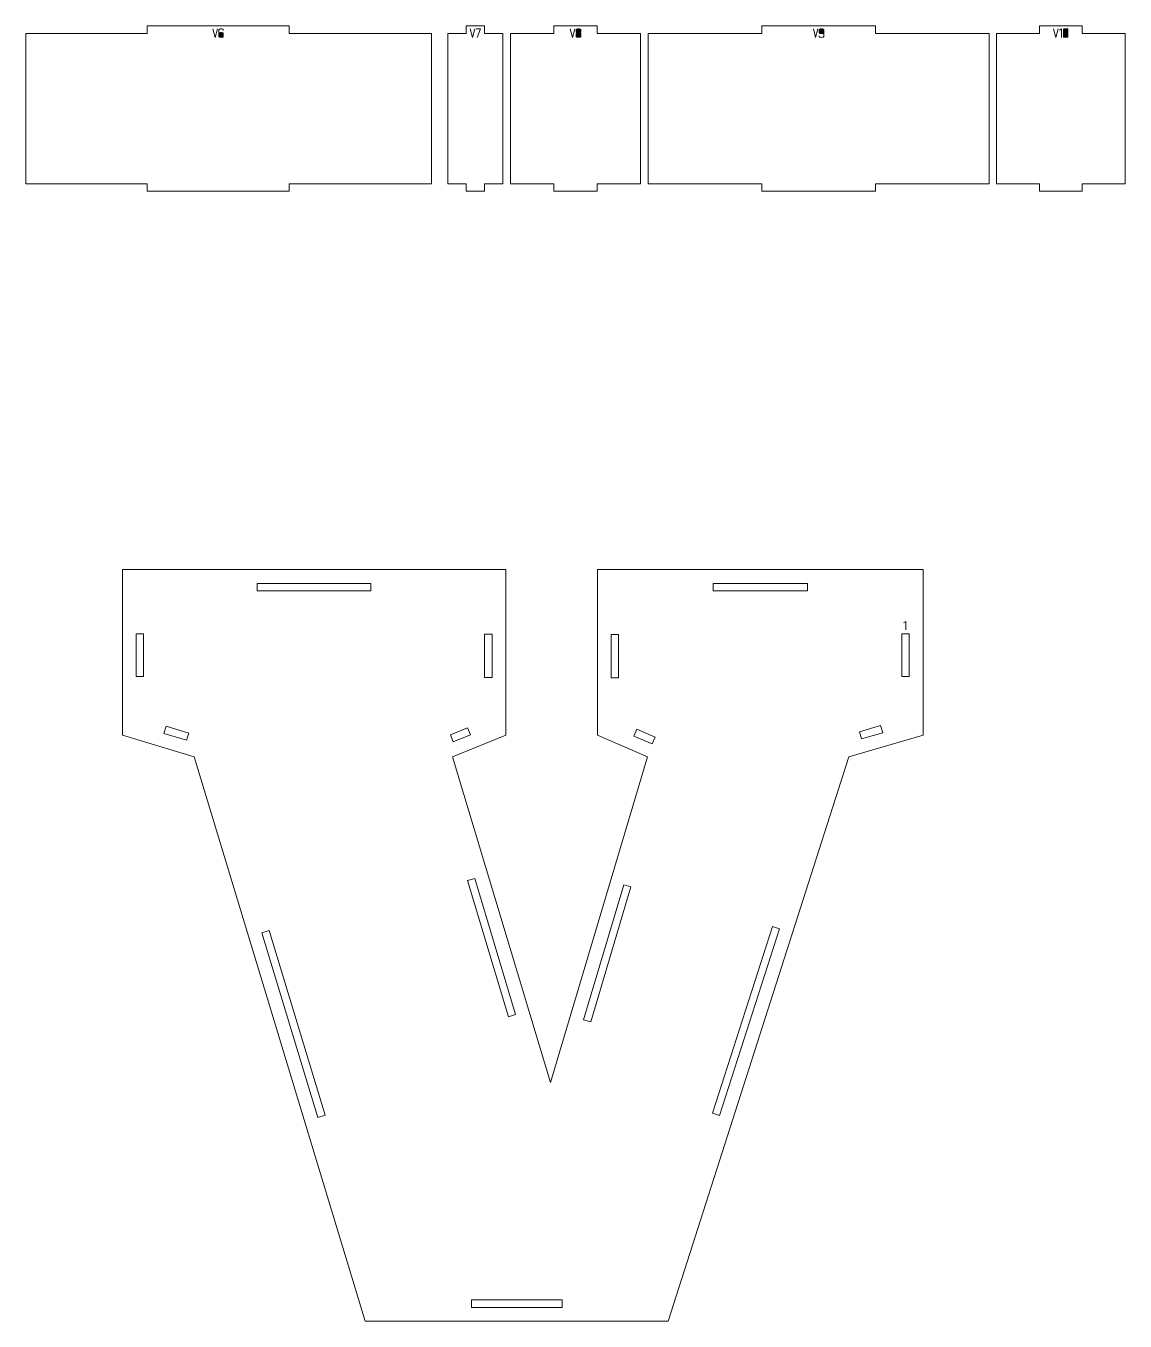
# Model space of a CAD drawing. Header units: centimetres. Extents: x -249 to 275, y -506 to 461.
# Drawn here: x 80.8 to 124.7, y -245 to -193.3 of the extents above; entities that cross this region are included whole.
import ezdxf

# ---------------------------------------------------------------- set-up
doc = ezdxf.new("R2010")
doc.units = ezdxf.units.CM
doc.header["$MEASUREMENT"] = 0
doc.layers.add('Capa 1', color=7, linetype='Continuous')

msp = doc.modelspace()

# ---------------------------------------------------------------- hatches: boundary and pattern name
at = {"layer": 'Capa 1', "true_color": 0x3e4095}
h = msp.add_hatch(color=175, dxfattribs=at)
edge = h.paths.add_edge_path()
edge.add_spline(control_points=[(88.39254, -193.766), (88.39254, -193.766), (88.30364, -193.42522), (88.30364, -193.42522), (88.30364, -193.42522), (88.39254, -193.766), (88.39254, -193.766), (88.39254, -193.766), (88.48045, -193.42522), (88.48045, -193.42522), (88.48045, -193.42522), (88.39254, -193.766), (88.39254, -193.766)], knot_values=[0, 0, 0, 0, 0.25, 0.25, 0.25, 0.5, 0.5, 0.5, 0.75, 0.75, 0.75, 1, 1, 1, 1], degree=3, periodic=1)
h = msp.add_hatch(color=175, dxfattribs=at)
edge = h.paths.add_edge_path()
edge.add_spline(control_points=[(88.62961, -193.766), (88.60426, -193.766), (88.5831, -193.7623), (88.56615, -193.75489), (88.54919, -193.74748), (88.54071, -193.73851), (88.54071, -193.72797), (88.54071, -193.72797), (88.54071, -193.61289), (88.54071, -193.61289), (88.54071, -193.61289), (88.54071, -193.46325), (88.54071, -193.46325), (88.54071, -193.45271), (88.54919, -193.44374), (88.56615, -193.43633), (88.5831, -193.42892), (88.60426, -193.42522), (88.62961, -193.42522), (88.65496, -193.42522), (88.67612, -193.42892), (88.69308, -193.43633), (88.71003, -193.44374), (88.71851, -193.45271), (88.71851, -193.46325), (88.71851, -193.46325), (88.71851, -193.4909), (88.71851, -193.4909), (88.71851, -193.4909), (88.71851, -193.46325), (88.71851, -193.46325), (88.71851, -193.45271), (88.71003, -193.44374), (88.69308, -193.43633), (88.67612, -193.42892), (88.65496, -193.42522), (88.62961, -193.42522), (88.60426, -193.42522), (88.5831, -193.42892), (88.56615, -193.43633), (88.54919, -193.44374), (88.54071, -193.45271), (88.54071, -193.46325), (88.54071, -193.46325), (88.54071, -193.61289), (88.54071, -193.61289), (88.54071, -193.60302), (88.551, -193.59421), (88.57158, -193.58647), (88.59216, -193.57873), (88.6115, -193.57486), (88.62961, -193.57486), (88.65496, -193.57486), (88.67612, -193.57857), (88.69308, -193.58598), (88.71003, -193.59339), (88.71851, -193.60236), (88.71851, -193.61289), (88.71851, -193.61289), (88.71851, -193.72797), (88.71851, -193.72797), (88.71851, -193.73851), (88.71003, -193.74748), (88.69308, -193.75489), (88.67612, -193.7623), (88.65496, -193.766), (88.62961, -193.766)], knot_values=[0, 0, 0, 0, 0.04545455, 0.04545455, 0.04545455, 0.09090909, 0.09090909, 0.09090909, 0.13636364, 0.13636364, 0.13636364, 0.18181818, 0.18181818, 0.18181818, 0.22727273, 0.22727273, 0.22727273, 0.27272727, 0.27272727, 0.27272727, 0.31818182, 0.31818182, 0.31818182, 0.36363636, 0.36363636, 0.36363636, 0.40909091, 0.40909091, 0.40909091, 0.45454545, 0.45454545, 0.45454545, 0.5, 0.5, 0.5, 0.54545455, 0.54545455, 0.54545455, 0.59090909, 0.59090909, 0.59090909, 0.63636364, 0.63636364, 0.63636364, 0.68181818, 0.68181818, 0.68181818, 0.72727273, 0.72727273, 0.72727273, 0.77272727, 0.77272727, 0.77272727, 0.81818182, 0.81818182, 0.81818182, 0.86363636, 0.86363636, 0.86363636, 0.90909091, 0.90909091, 0.90909091, 0.95454545, 0.95454545, 0.95454545, 1, 1, 1, 1], degree=3, periodic=1)
h = msp.add_hatch(color=175, dxfattribs=at)
edge = h.paths.add_edge_path()
edge.add_spline(control_points=[(88.54071, -193.72797), (88.54071, -193.73851), (88.54919, -193.74748), (88.56615, -193.75489), (88.5831, -193.7623), (88.60426, -193.766), (88.62961, -193.766), (88.65496, -193.766), (88.67612, -193.7623), (88.69308, -193.75489), (88.71003, -193.74748), (88.71851, -193.73851), (88.71851, -193.72797), (88.71851, -193.72797), (88.71851, -193.61289), (88.71851, -193.61289), (88.71851, -193.60236), (88.71003, -193.59339), (88.69308, -193.58598), (88.67612, -193.57857), (88.65496, -193.57486), (88.62961, -193.57486), (88.6115, -193.57486), (88.59216, -193.57873), (88.57158, -193.58647), (88.551, -193.59421), (88.54071, -193.60302), (88.54071, -193.61289), (88.54071, -193.61289), (88.54071, -193.72797), (88.54071, -193.72797)], knot_values=[0, 0, 0, 0, 0.1, 0.1, 0.1, 0.2, 0.2, 0.2, 0.3, 0.3, 0.3, 0.4, 0.4, 0.4, 0.5, 0.5, 0.5, 0.6, 0.6, 0.6, 0.7, 0.7, 0.7, 0.8, 0.8, 0.8, 0.9, 0.9, 0.9, 1, 1, 1, 1], degree=3, periodic=1)
h = msp.add_hatch(color=175, dxfattribs=at)
edge = h.paths.add_edge_path()
edge.add_spline(control_points=[(98.66172, -193.766), (98.66172, -193.766), (98.57282, -193.42522), (98.57282, -193.42522), (98.57282, -193.42522), (98.66172, -193.766), (98.66172, -193.766), (98.66172, -193.766), (98.74963, -193.42522), (98.74963, -193.42522), (98.74963, -193.42522), (98.66172, -193.766), (98.66172, -193.766)], knot_values=[0, 0, 0, 0, 0.25, 0.25, 0.25, 0.5, 0.5, 0.5, 0.75, 0.75, 0.75, 1, 1, 1, 1], degree=3, periodic=1)
h = msp.add_hatch(color=175, dxfattribs=at)
edge = h.paths.add_edge_path()
edge.add_spline(control_points=[(98.85138, -193.766), (98.85138, -193.766), (98.98176, -193.42522), (98.98176, -193.42522), (98.98176, -193.42522), (98.80989, -193.42522), (98.80989, -193.42522), (98.80989, -193.42522), (98.98176, -193.42522), (98.98176, -193.42522), (98.98176, -193.42522), (98.85138, -193.766), (98.85138, -193.766)], knot_values=[0, 0, 0, 0, 0.25, 0.25, 0.25, 0.5, 0.5, 0.5, 0.75, 0.75, 0.75, 1, 1, 1, 1], degree=3, periodic=1)
h = msp.add_hatch(color=175, dxfattribs=at)
edge = h.paths.add_edge_path()
edge.add_spline(control_points=[(102.65561, -193.766), (102.65561, -193.766), (102.56671, -193.42522), (102.56671, -193.42522), (102.56671, -193.42522), (102.65561, -193.766), (102.65561, -193.766), (102.65561, -193.766), (102.74352, -193.42522), (102.74352, -193.42522), (102.74352, -193.42522), (102.65561, -193.766), (102.65561, -193.766)], knot_values=[0, 0, 0, 0, 0.25, 0.25, 0.25, 0.5, 0.5, 0.5, 0.75, 0.75, 0.75, 1, 1, 1, 1], degree=3, periodic=1)
h = msp.add_hatch(color=175, dxfattribs=at)
edge = h.paths.add_edge_path()
edge.add_spline(control_points=[(102.80378, -193.54326), (102.80378, -193.55182), (102.80987, -193.55955), (102.82205, -193.56647), (102.83424, -193.57338), (102.85778, -193.57799), (102.89268, -193.5803), (102.92758, -193.57799), (102.95112, -193.57338), (102.96331, -193.56647), (102.97549, -193.55955), (102.98158, -193.55182), (102.98158, -193.54326), (102.98158, -193.54326), (102.98158, -193.46325), (102.98158, -193.46325), (102.98158, -193.45271), (102.9731, -193.44374), (102.95615, -193.43633), (102.93919, -193.42892), (102.91803, -193.42522), (102.89268, -193.42522), (102.86733, -193.42522), (102.84617, -193.42892), (102.82922, -193.43633), (102.81226, -193.44374), (102.80378, -193.45271), (102.80378, -193.46325), (102.80378, -193.46325), (102.80378, -193.54326), (102.80378, -193.54326)], knot_values=[0, 0, 0, 0, 0.1, 0.1, 0.1, 0.2, 0.2, 0.2, 0.3, 0.3, 0.3, 0.4, 0.4, 0.4, 0.5, 0.5, 0.5, 0.6, 0.6, 0.6, 0.7, 0.7, 0.7, 0.8, 0.8, 0.8, 0.9, 0.9, 0.9, 1, 1, 1, 1], degree=3, periodic=1)
h = msp.add_hatch(color=175, dxfattribs=at)
edge = h.paths.add_edge_path()
edge.add_spline(control_points=[(102.89268, -193.766), (102.86733, -193.766), (102.84617, -193.7623), (102.82922, -193.75489), (102.81226, -193.74748), (102.80378, -193.73851), (102.80378, -193.72797), (102.80378, -193.72797), (102.80378, -193.61685), (102.80378, -193.61685), (102.80378, -193.60796), (102.80987, -193.60022), (102.82205, -193.59363), (102.83424, -193.58705), (102.85778, -193.5826), (102.89268, -193.5803), (102.85778, -193.57799), (102.83424, -193.57338), (102.82205, -193.56647), (102.80987, -193.55955), (102.80378, -193.55182), (102.80378, -193.54326), (102.80378, -193.54326), (102.80378, -193.46325), (102.80378, -193.46325), (102.80378, -193.45271), (102.81226, -193.44374), (102.82922, -193.43633), (102.84617, -193.42892), (102.86733, -193.42522), (102.89268, -193.42522), (102.91803, -193.42522), (102.93919, -193.42892), (102.95615, -193.43633), (102.9731, -193.44374), (102.98158, -193.45271), (102.98158, -193.46325), (102.98158, -193.46325), (102.98158, -193.54326), (102.98158, -193.54326), (102.98158, -193.55182), (102.97549, -193.55955), (102.96331, -193.56647), (102.95112, -193.57338), (102.92758, -193.57799), (102.89268, -193.5803), (102.92758, -193.5826), (102.95112, -193.58705), (102.96331, -193.59363), (102.97549, -193.60022), (102.98158, -193.60796), (102.98158, -193.61685), (102.98158, -193.61685), (102.98158, -193.72797), (102.98158, -193.72797), (102.98158, -193.73851), (102.9731, -193.74748), (102.95615, -193.75489), (102.93919, -193.7623), (102.91803, -193.766), (102.89268, -193.766)], knot_values=[0, 0, 0, 0, 0.05, 0.05, 0.05, 0.1, 0.1, 0.1, 0.15, 0.15, 0.15, 0.2, 0.2, 0.2, 0.25, 0.25, 0.25, 0.3, 0.3, 0.3, 0.35, 0.35, 0.35, 0.4, 0.4, 0.4, 0.45, 0.45, 0.45, 0.5, 0.5, 0.5, 0.55, 0.55, 0.55, 0.6, 0.6, 0.6, 0.65, 0.65, 0.65, 0.7, 0.7, 0.7, 0.75, 0.75, 0.75, 0.8, 0.8, 0.8, 0.85, 0.85, 0.85, 0.9, 0.9, 0.9, 0.95, 0.95, 0.95, 1, 1, 1, 1], degree=3, periodic=1)
h = msp.add_hatch(color=175, dxfattribs=at)
edge = h.paths.add_edge_path()
edge.add_spline(control_points=[(102.80378, -193.72797), (102.80378, -193.73851), (102.81226, -193.74748), (102.82922, -193.75489), (102.84617, -193.7623), (102.86733, -193.766), (102.89268, -193.766), (102.91803, -193.766), (102.93919, -193.7623), (102.95615, -193.75489), (102.9731, -193.74748), (102.98158, -193.73851), (102.98158, -193.72797), (102.98158, -193.72797), (102.98158, -193.61685), (102.98158, -193.61685), (102.98158, -193.60796), (102.97549, -193.60022), (102.96331, -193.59363), (102.95112, -193.58705), (102.92758, -193.5826), (102.89268, -193.5803), (102.85778, -193.5826), (102.83424, -193.58705), (102.82205, -193.59363), (102.80987, -193.60022), (102.80378, -193.60796), (102.80378, -193.61685), (102.80378, -193.61685), (102.80378, -193.72797), (102.80378, -193.72797)], knot_values=[0, 0, 0, 0, 0.1, 0.1, 0.1, 0.2, 0.2, 0.2, 0.3, 0.3, 0.3, 0.4, 0.4, 0.4, 0.5, 0.5, 0.5, 0.6, 0.6, 0.6, 0.7, 0.7, 0.7, 0.8, 0.8, 0.8, 0.9, 0.9, 0.9, 1, 1, 1, 1], degree=3, periodic=1)
h = msp.add_hatch(color=175, dxfattribs=at)
edge = h.paths.add_edge_path()
edge.add_spline(control_points=[(112.35431, -193.766), (112.35431, -193.766), (112.26541, -193.42522), (112.26541, -193.42522), (112.26541, -193.42522), (112.35431, -193.766), (112.35431, -193.766), (112.35431, -193.766), (112.44222, -193.42522), (112.44222, -193.42522), (112.44222, -193.42522), (112.35431, -193.766), (112.35431, -193.766)], knot_values=[0, 0, 0, 0, 0.25, 0.25, 0.25, 0.5, 0.5, 0.5, 0.75, 0.75, 0.75, 1, 1, 1, 1], degree=3, periodic=1)
h = msp.add_hatch(color=175, dxfattribs=at)
edge = h.paths.add_edge_path()
edge.add_spline(control_points=[(112.50248, -193.57882), (112.50248, -193.58935), (112.51096, -193.59832), (112.52792, -193.60573), (112.54487, -193.61314), (112.56603, -193.61685), (112.59138, -193.61685), (112.6164, -193.6175), (112.63748, -193.61446), (112.6546, -193.60771), (112.67172, -193.60096), (112.68028, -193.59133), (112.68028, -193.57882), (112.68028, -193.57882), (112.68028, -193.46325), (112.68028, -193.46325), (112.68028, -193.45271), (112.6718, -193.44374), (112.65485, -193.43633), (112.63789, -193.42892), (112.61673, -193.42522), (112.59138, -193.42522), (112.56603, -193.42522), (112.54487, -193.42892), (112.52792, -193.43633), (112.51096, -193.44374), (112.50248, -193.45271), (112.50248, -193.46325), (112.50248, -193.46325), (112.50248, -193.57882), (112.50248, -193.57882)], knot_values=[0, 0, 0, 0, 0.1, 0.1, 0.1, 0.2, 0.2, 0.2, 0.3, 0.3, 0.3, 0.4, 0.4, 0.4, 0.5, 0.5, 0.5, 0.6, 0.6, 0.6, 0.7, 0.7, 0.7, 0.8, 0.8, 0.8, 0.9, 0.9, 0.9, 1, 1, 1, 1], degree=3, periodic=1)
h = msp.add_hatch(color=175, dxfattribs=at)
edge = h.paths.add_edge_path()
edge.add_spline(control_points=[(112.59138, -193.766), (112.56603, -193.766), (112.54487, -193.7623), (112.52792, -193.75489), (112.51096, -193.74748), (112.50248, -193.73851), (112.50248, -193.72797), (112.50248, -193.72797), (112.50248, -193.70081), (112.50248, -193.70081), (112.50248, -193.70081), (112.50248, -193.72797), (112.50248, -193.72797), (112.50248, -193.73851), (112.51096, -193.74748), (112.52792, -193.75489), (112.54487, -193.7623), (112.56603, -193.766), (112.59138, -193.766), (112.61673, -193.766), (112.63789, -193.7623), (112.65485, -193.75489), (112.6718, -193.74748), (112.68028, -193.73851), (112.68028, -193.72797), (112.68028, -193.72797), (112.68028, -193.57882), (112.68028, -193.57882), (112.68028, -193.59133), (112.67172, -193.60096), (112.6546, -193.60771), (112.63748, -193.61446), (112.6164, -193.6175), (112.59138, -193.61685), (112.56603, -193.61685), (112.54487, -193.61314), (112.52792, -193.60573), (112.51096, -193.59832), (112.50248, -193.58935), (112.50248, -193.57882), (112.50248, -193.57882), (112.50248, -193.46325), (112.50248, -193.46325), (112.50248, -193.45271), (112.51096, -193.44374), (112.52792, -193.43633), (112.54487, -193.42892), (112.56603, -193.42522), (112.59138, -193.42522), (112.61673, -193.42522), (112.63789, -193.42892), (112.65485, -193.43633), (112.6718, -193.44374), (112.68028, -193.45271), (112.68028, -193.46325), (112.68028, -193.46325), (112.68028, -193.57882), (112.68028, -193.57882), (112.68028, -193.57882), (112.68028, -193.72797), (112.68028, -193.72797), (112.68028, -193.73851), (112.6718, -193.74748), (112.65485, -193.75489), (112.63789, -193.7623), (112.61673, -193.766), (112.59138, -193.766)], knot_values=[0, 0, 0, 0, 0.04545455, 0.04545455, 0.04545455, 0.09090909, 0.09090909, 0.09090909, 0.13636364, 0.13636364, 0.13636364, 0.18181818, 0.18181818, 0.18181818, 0.22727273, 0.22727273, 0.22727273, 0.27272727, 0.27272727, 0.27272727, 0.31818182, 0.31818182, 0.31818182, 0.36363636, 0.36363636, 0.36363636, 0.40909091, 0.40909091, 0.40909091, 0.45454545, 0.45454545, 0.45454545, 0.5, 0.5, 0.5, 0.54545455, 0.54545455, 0.54545455, 0.59090909, 0.59090909, 0.59090909, 0.63636364, 0.63636364, 0.63636364, 0.68181818, 0.68181818, 0.68181818, 0.72727273, 0.72727273, 0.72727273, 0.77272727, 0.77272727, 0.77272727, 0.81818182, 0.81818182, 0.81818182, 0.86363636, 0.86363636, 0.86363636, 0.90909091, 0.90909091, 0.90909091, 0.95454545, 0.95454545, 0.95454545, 1, 1, 1, 1], degree=3, periodic=1)
h = msp.add_hatch(color=175, dxfattribs=at)
edge = h.paths.add_edge_path()
edge.add_spline(control_points=[(121.94431, -193.766), (121.94431, -193.766), (121.85541, -193.42522), (121.85541, -193.42522), (121.85541, -193.42522), (121.94431, -193.766), (121.94431, -193.766), (121.94431, -193.766), (122.03222, -193.42522), (122.03222, -193.42522), (122.03222, -193.42522), (121.94431, -193.766), (121.94431, -193.766)], knot_values=[0, 0, 0, 0, 0.25, 0.25, 0.25, 0.5, 0.5, 0.5, 0.75, 0.75, 0.75, 1, 1, 1, 1], degree=3, periodic=1)
h = msp.add_hatch(color=175, dxfattribs=at)
edge = h.paths.add_edge_path()
edge.add_spline(control_points=[(122.17447, -193.42472), (122.17447, -193.42472), (122.09248, -193.48152), (122.09248, -193.48152), (122.09248, -193.48152), (122.17447, -193.42472), (122.17447, -193.42472), (122.17447, -193.42472), (122.17447, -193.766), (122.17447, -193.766), (122.17447, -193.766), (122.17447, -193.42472), (122.17447, -193.42472)], knot_values=[0, 0, 0, 0, 0.25, 0.25, 0.25, 0.5, 0.5, 0.5, 0.75, 0.75, 0.75, 1, 1, 1, 1], degree=3, periodic=1)
h = msp.add_hatch(color=175, dxfattribs=at)
edge = h.paths.add_edge_path()
edge.add_spline(control_points=[(122.25052, -193.74032), (122.25052, -193.75085), (122.259, -193.75777), (122.27596, -193.76106), (122.29291, -193.76435), (122.31407, -193.766), (122.33942, -193.766), (122.36477, -193.766), (122.38593, -193.76435), (122.40289, -193.76106), (122.41984, -193.75777), (122.42832, -193.75085), (122.42832, -193.74032), (122.42832, -193.74032), (122.42832, -193.45139), (122.42832, -193.45139), (122.42832, -193.44086), (122.41984, -193.43386), (122.40289, -193.4304), (122.38593, -193.42694), (122.36477, -193.42522), (122.33942, -193.42522), (122.31407, -193.42522), (122.29291, -193.42694), (122.27596, -193.4304), (122.259, -193.43386), (122.25052, -193.44086), (122.25052, -193.45139), (122.25052, -193.45139), (122.25052, -193.74032), (122.25052, -193.74032)], knot_values=[0, 0, 0, 0, 0.1, 0.1, 0.1, 0.2, 0.2, 0.2, 0.3, 0.3, 0.3, 0.4, 0.4, 0.4, 0.5, 0.5, 0.5, 0.6, 0.6, 0.6, 0.7, 0.7, 0.7, 0.8, 0.8, 0.8, 0.9, 0.9, 0.9, 1, 1, 1, 1], degree=3, periodic=1)
h = msp.add_hatch(color=175, dxfattribs=at)
edge = h.paths.add_edge_path()
edge.add_spline(control_points=[(122.42832, -193.74032), (122.42832, -193.75085), (122.41984, -193.75777), (122.40289, -193.76106), (122.38593, -193.76435), (122.36477, -193.766), (122.33942, -193.766), (122.31407, -193.766), (122.29291, -193.76435), (122.27596, -193.76106), (122.259, -193.75777), (122.25052, -193.75085), (122.25052, -193.74032), (122.25052, -193.74032), (122.25052, -193.45139), (122.25052, -193.45139), (122.25052, -193.44086), (122.259, -193.43386), (122.27596, -193.4304), (122.29291, -193.42694), (122.31407, -193.42522), (122.33942, -193.42522), (122.36477, -193.42522), (122.38593, -193.42694), (122.40289, -193.4304), (122.41984, -193.43386), (122.42832, -193.44086), (122.42832, -193.45139), (122.42832, -193.45139), (122.42832, -193.74032), (122.42832, -193.74032)], knot_values=[0, 0, 0, 0, 0.1, 0.1, 0.1, 0.2, 0.2, 0.2, 0.3, 0.3, 0.3, 0.4, 0.4, 0.4, 0.5, 0.5, 0.5, 0.6, 0.6, 0.6, 0.7, 0.7, 0.7, 0.8, 0.8, 0.8, 0.9, 0.9, 0.9, 1, 1, 1, 1], degree=3, periodic=1)
h = msp.add_hatch(color=175, dxfattribs=at)
edge = h.paths.add_edge_path()
edge.add_spline(control_points=[(115.951, -217.08308), (115.951, -217.08308), (115.86901, -217.13988), (115.86901, -217.13988), (115.86901, -217.13988), (115.951, -217.08308), (115.951, -217.08308), (115.951, -217.08308), (115.951, -217.42436), (115.951, -217.42436), (115.951, -217.42436), (115.951, -217.08308), (115.951, -217.08308)], knot_values=[0, 0, 0, 0, 0.25, 0.25, 0.25, 0.5, 0.5, 0.5, 0.75, 0.75, 0.75, 1, 1, 1, 1], degree=3, periodic=1)

# ---------------------------------------------------------------- linework, layer by layer
at = {"layer": 'Capa 1', "color": 1, "lineweight": 9}
for points, knots in [([(97.01985, -193.6088), (97.01985, -193.6088), (97.01985, -199.6088), (97.01985, -199.6088), (97.01985, -199.6088), (91.34734, -199.6088), (91.34734, -199.6088), (91.34734, -199.6088), (91.34733, -199.9088), (91.34733, -199.9088), (91.34733, -199.9088), (85.67482, -199.9088), (85.67482, -199.9088), (85.67482, -199.9088), (85.67482, -199.6088), (85.67482, -199.6088), (85.67482, -199.6088), (80.83971, -199.60879), (80.83971, -199.60879), (80.83971, -199.60879), (80.83971, -193.60879), (80.83971, -193.60879), (80.83971, -193.60879), (85.67482, -193.6088), (85.67482, -193.6088), (85.67482, -193.6088), (85.67482, -193.3088), (85.67482, -193.3088), (85.67482, -193.3088), (91.34734, -193.3088), (91.34734, -193.3088), (91.34734, -193.3088), (91.34734, -193.6088), (91.34734, -193.6088), (91.34734, -193.6088), (97.01985, -193.6088), (97.01985, -193.6088)], [0, 0, 0, 0, 0.08333333, 0.08333333, 0.08333333, 0.16666667, 0.16666667, 0.16666667, 0.25, 0.25, 0.25, 0.33333333, 0.33333333, 0.33333333, 0.41666667, 0.41666667, 0.41666667, 0.5, 0.5, 0.5, 0.58333333, 0.58333333, 0.58333333, 0.66666667, 0.66666667, 0.66666667, 0.75, 0.75, 0.75, 0.83333333, 0.83333333, 0.83333333, 0.91666667, 0.91666667, 0.91666667, 1, 1, 1, 1]), ([(97.67545, -193.6088), (97.67545, -193.6088), (97.67545, -199.6088), (97.67545, -199.6088), (97.67545, -199.6088), (98.41001, -199.6088), (98.41001, -199.6088), (98.41001, -199.6088), (98.41001, -199.9088), (98.41001, -199.9088), (98.41001, -199.9088), (99.14457, -199.9088), (99.14457, -199.9088), (99.14457, -199.9088), (99.14457, -199.6088), (99.14457, -199.6088), (99.14457, -199.6088), (99.87913, -199.6088), (99.87913, -199.6088), (99.87913, -199.6088), (99.87913, -193.6088), (99.87913, -193.6088), (99.87913, -193.6088), (99.14457, -193.6088), (99.14457, -193.6088), (99.14457, -193.6088), (99.14457, -193.3088), (99.14457, -193.3088), (99.14457, -193.3088), (98.41001, -193.3088), (98.41001, -193.3088), (98.41001, -193.3088), (98.41001, -193.6088), (98.41001, -193.6088), (98.41001, -193.6088), (97.67545, -193.6088), (97.67545, -193.6088)], [0, 0, 0, 0, 0.08333333, 0.08333333, 0.08333333, 0.16666667, 0.16666667, 0.16666667, 0.25, 0.25, 0.25, 0.33333333, 0.33333333, 0.33333333, 0.41666667, 0.41666667, 0.41666667, 0.5, 0.5, 0.5, 0.58333333, 0.58333333, 0.58333333, 0.66666667, 0.66666667, 0.66666667, 0.75, 0.75, 0.75, 0.83333333, 0.83333333, 0.83333333, 0.91666667, 0.91666667, 0.91666667, 1, 1, 1, 1]), ([(100.17913, -193.6088), (100.17913, -193.6088), (100.17913, -199.6088), (100.17913, -199.6088), (100.17913, -199.6088), (101.90914, -199.6088), (101.90914, -199.6088), (101.90914, -199.6088), (101.90914, -199.9088), (101.90914, -199.9088), (101.90914, -199.9088), (103.63916, -199.9088), (103.63916, -199.9088), (103.63916, -199.9088), (103.63916, -199.6088), (103.63916, -199.6088), (103.63916, -199.6088), (105.36917, -199.6088), (105.36917, -199.6088), (105.36917, -199.6088), (105.36917, -193.6088), (105.36917, -193.6088), (105.36917, -193.6088), (103.63916, -193.6088), (103.63916, -193.6088), (103.63916, -193.6088), (103.63916, -193.3088), (103.63916, -193.3088), (103.63916, -193.3088), (101.90914, -193.3088), (101.90914, -193.3088), (101.90914, -193.3088), (101.90914, -193.6088), (101.90914, -193.6088), (101.90914, -193.6088), (100.17913, -193.6088), (100.17913, -193.6088)], [0, 0, 0, 0, 0.08333333, 0.08333333, 0.08333333, 0.16666667, 0.16666667, 0.16666667, 0.25, 0.25, 0.25, 0.33333333, 0.33333333, 0.33333333, 0.41666667, 0.41666667, 0.41666667, 0.5, 0.5, 0.5, 0.58333333, 0.58333333, 0.58333333, 0.66666667, 0.66666667, 0.66666667, 0.75, 0.75, 0.75, 0.83333333, 0.83333333, 0.83333333, 0.91666667, 0.91666667, 0.91666667, 1, 1, 1, 1]), ([(105.66917, -193.6088), (105.66917, -193.6088), (105.66917, -199.6088), (105.66917, -199.6088), (105.66917, -199.6088), (110.20495, -199.6088), (110.20495, -199.6088), (110.20495, -199.6088), (110.20495, -199.9088), (110.20495, -199.9088), (110.20495, -199.9088), (114.74074, -199.9088), (114.74074, -199.9088), (114.74074, -199.9088), (114.74074, -199.6088), (114.74074, -199.6088), (114.74074, -199.6088), (119.27652, -199.6088), (119.27652, -199.6088), (119.27652, -199.6088), (119.27652, -193.6088), (119.27652, -193.6088), (119.27652, -193.6088), (114.74074, -193.6088), (114.74074, -193.6088), (114.74074, -193.6088), (114.74074, -193.3088), (114.74074, -193.3088), (114.74074, -193.3088), (110.20495, -193.3088), (110.20495, -193.3088), (110.20495, -193.3088), (110.20495, -193.6088), (110.20495, -193.6088), (110.20495, -193.6088), (105.66917, -193.6088), (105.66917, -193.6088)], [0, 0, 0, 0, 0.08333333, 0.08333333, 0.08333333, 0.16666667, 0.16666667, 0.16666667, 0.25, 0.25, 0.25, 0.33333333, 0.33333333, 0.33333333, 0.41666667, 0.41666667, 0.41666667, 0.5, 0.5, 0.5, 0.58333333, 0.58333333, 0.58333333, 0.66666667, 0.66666667, 0.66666667, 0.75, 0.75, 0.75, 0.83333333, 0.83333333, 0.83333333, 0.91666667, 0.91666667, 0.91666667, 1, 1, 1, 1]), ([(119.57652, -193.6088), (119.57652, -193.6088), (119.57652, -199.6088), (119.57652, -199.6088), (119.57652, -199.6088), (121.28675, -199.6088), (121.28675, -199.6088), (121.28675, -199.6088), (121.28675, -199.9088), (121.28675, -199.9088), (121.28675, -199.9088), (122.99698, -199.9088), (122.99698, -199.9088), (122.99698, -199.9088), (122.99698, -199.6088), (122.99698, -199.6088), (122.99698, -199.6088), (124.70721, -199.6088), (124.70721, -199.6088), (124.70721, -199.6088), (124.70721, -193.6088), (124.70721, -193.6088), (124.70721, -193.6088), (122.99698, -193.6088), (122.99698, -193.6088), (122.99698, -193.6088), (122.99698, -193.3088), (122.99698, -193.3088), (122.99698, -193.3088), (121.28675, -193.3088), (121.28675, -193.3088), (121.28675, -193.3088), (121.28675, -193.6088), (121.28675, -193.6088), (121.28675, -193.6088), (119.57652, -193.6088), (119.57652, -193.6088)], [0, 0, 0, 0, 0.08333333, 0.08333333, 0.08333333, 0.16666667, 0.16666667, 0.16666667, 0.25, 0.25, 0.25, 0.33333333, 0.33333333, 0.33333333, 0.41666667, 0.41666667, 0.41666667, 0.5, 0.5, 0.5, 0.58333333, 0.58333333, 0.58333333, 0.66666667, 0.66666667, 0.66666667, 0.75, 0.75, 0.75, 0.83333333, 0.83333333, 0.83333333, 0.91666667, 0.91666667, 0.91666667, 1, 1, 1, 1]), ([(116.64507, -221.62416), (116.64507, -221.62416), (113.68853, -222.49373), (113.68853, -222.49373), (113.68853, -222.49373), (106.47111, -245.01556), (106.47111, -245.01556), (106.47111, -245.01556), (94.38411, -245.01556), (94.38411, -245.01556), (94.38411, -245.01556), (87.558, -222.49373), (87.558, -222.49373), (87.558, -222.49373), (84.68842, -221.62416), (84.68842, -221.62416), (84.68842, -221.62416), (84.68842, -215.01544), (84.68842, -215.01544), (84.68842, -215.01544), (99.99283, -215.01544), (99.99283, -215.01544), (99.99283, -215.01544), (99.99283, -221.62416), (99.99283, -221.62416), (99.99283, -221.62416), (97.86239, -222.49373), (97.86239, -222.49373), (97.86239, -222.49373), (101.77544, -235.49378), (101.77544, -235.49378), (101.77544, -235.49378), (105.64502, -222.49373), (105.64502, -222.49373), (105.64502, -222.49373), (103.64502, -221.62416), (103.64502, -221.62416), (103.64502, -221.62416), (103.64502, -215.01544), (103.64502, -215.01544), (103.64502, -215.01544), (116.64507, -215.01544), (116.64507, -215.01544), (116.64507, -215.01544), (116.64507, -221.62416), (116.64507, -221.62416)], [0, 0, 0, 0, 0.06666667, 0.06666667, 0.06666667, 0.13333333, 0.13333333, 0.13333333, 0.2, 0.2, 0.2, 0.26666667, 0.26666667, 0.26666667, 0.33333333, 0.33333333, 0.33333333, 0.4, 0.4, 0.4, 0.46666667, 0.46666667, 0.46666667, 0.53333333, 0.53333333, 0.53333333, 0.6, 0.6, 0.6, 0.66666667, 0.66666667, 0.66666667, 0.73333333, 0.73333333, 0.73333333, 0.8, 0.8, 0.8, 0.86666667, 0.86666667, 0.86666667, 0.93333333, 0.93333333, 0.93333333, 1, 1, 1, 1]), ([(90.07273, -215.86397), (90.07273, -215.86397), (94.60852, -215.86397), (94.60852, -215.86397), (94.60852, -215.86397), (94.60852, -215.56397), (94.60852, -215.56397), (94.60852, -215.56397), (90.07273, -215.56397), (90.07273, -215.56397), (90.07273, -215.56397), (90.07273, -215.86397), (90.07273, -215.86397)], [0, 0, 0, 0, 0.25, 0.25, 0.25, 0.5, 0.5, 0.5, 0.75, 0.75, 0.75, 1, 1, 1, 1]), ([(108.26121, -215.86397), (108.26121, -215.86397), (112.02888, -215.86397), (112.02888, -215.86397), (112.02888, -215.86397), (112.02888, -215.56397), (112.02888, -215.56397), (112.02888, -215.56397), (108.26121, -215.56397), (108.26121, -215.56397), (108.26121, -215.56397), (108.26121, -215.86397), (108.26121, -215.86397)], [0, 0, 0, 0, 0.25, 0.25, 0.25, 0.5, 0.5, 0.5, 0.75, 0.75, 0.75, 1, 1, 1, 1]), ([(85.53695, -219.28443), (85.53695, -219.28443), (85.53695, -217.5742), (85.53695, -217.5742), (85.53695, -217.5742), (85.23695, -217.5742), (85.23695, -217.5742), (85.23695, -217.5742), (85.23695, -219.28443), (85.23695, -219.28443), (85.23695, -219.28443), (85.53695, -219.28443), (85.53695, -219.28443)], [0, 0, 0, 0, 0.25, 0.25, 0.25, 0.5, 0.5, 0.5, 0.75, 0.75, 0.75, 1, 1, 1, 1]), ([(99.1443, -217.59398), (99.1443, -217.59398), (99.1443, -219.324), (99.1443, -219.324), (99.1443, -219.324), (99.4443, -219.324), (99.4443, -219.324), (99.4443, -219.324), (99.4443, -217.59398), (99.4443, -217.59398), (99.4443, -217.59398), (99.1443, -217.59398), (99.1443, -217.59398)], [0, 0, 0, 0, 0.25, 0.25, 0.25, 0.5, 0.5, 0.5, 0.75, 0.75, 0.75, 1, 1, 1, 1]), ([(104.49355, -219.33321), (104.49355, -219.33321), (104.49355, -217.59859), (104.49355, -217.59859), (104.49355, -217.59859), (104.19355, -217.59859), (104.19355, -217.59859), (104.19355, -217.59859), (104.19355, -219.33321), (104.19355, -219.33321), (104.19355, -219.33321), (104.49355, -219.33321), (104.49355, -219.33321)], [0, 0, 0, 0, 0.25, 0.25, 0.25, 0.5, 0.5, 0.5, 0.75, 0.75, 0.75, 1, 1, 1, 1]), ([(115.79654, -217.5724), (115.79654, -217.5724), (115.79654, -219.28083), (115.79654, -219.28083), (115.79654, -219.28083), (116.09654, -219.28083), (116.09654, -219.28083), (116.09654, -219.28083), (116.09654, -217.5724), (116.09654, -217.5724), (116.09654, -217.5724), (115.79654, -217.5724), (115.79654, -217.5724)], [0, 0, 0, 0, 0.25, 0.25, 0.25, 0.5, 0.5, 0.5, 0.75, 0.75, 0.75, 1, 1, 1, 1]), ([(87.33792, -221.54041), (87.33792, -221.54041), (86.43744, -221.26753), (86.43744, -221.26753), (86.43744, -221.26753), (86.35043, -221.55464), (86.35043, -221.55464), (86.35043, -221.55464), (87.25092, -221.82751), (87.25092, -221.82751), (87.25092, -221.82751), (87.33792, -221.54041), (87.33792, -221.54041)], [0, 0, 0, 0, 0.25, 0.25, 0.25, 0.5, 0.5, 0.5, 0.75, 0.75, 0.75, 1, 1, 1, 1]), ([(114.94965, -221.23834), (114.94965, -221.23834), (114.10276, -221.48743), (114.10276, -221.48743), (114.10276, -221.48743), (114.18741, -221.77524), (114.18741, -221.77524), (114.18741, -221.77524), (115.0343, -221.52615), (115.0343, -221.52615), (115.0343, -221.52615), (114.94965, -221.23834), (114.94965, -221.23834)], [0, 0, 0, 0, 0.25, 0.25, 0.25, 0.5, 0.5, 0.5, 0.75, 0.75, 0.75, 1, 1, 1, 1]), ([(98.46421, -221.3316), (98.46421, -221.3316), (97.78412, -221.60919), (97.78412, -221.60919), (97.78412, -221.60919), (97.89749, -221.88694), (97.89749, -221.88694), (97.89749, -221.88694), (98.57758, -221.60935), (98.57758, -221.60935), (98.57758, -221.60935), (98.46421, -221.3316), (98.46421, -221.3316)], [0, 0, 0, 0, 0.25, 0.25, 0.25, 0.5, 0.5, 0.5, 0.75, 0.75, 0.75, 1, 1, 1, 1]), ([(105.94635, -221.69948), (105.94635, -221.69948), (105.21995, -221.38366), (105.21995, -221.38366), (105.21995, -221.38366), (105.10033, -221.65878), (105.10033, -221.65878), (105.10033, -221.65878), (105.82673, -221.9746), (105.82673, -221.9746), (105.82673, -221.9746), (105.94635, -221.69948), (105.94635, -221.69948)], [0, 0, 0, 0, 0.25, 0.25, 0.25, 0.5, 0.5, 0.5, 0.75, 0.75, 0.75, 1, 1, 1, 1]), ([(98.46251, -227.43141), (98.46251, -227.43141), (100.09749, -232.86319), (100.09749, -232.86319), (100.09749, -232.86319), (100.38476, -232.77673), (100.38476, -232.77673), (100.38476, -232.77673), (98.74978, -227.34494), (98.74978, -227.34494), (98.74978, -227.34494), (98.46251, -227.43141), (98.46251, -227.43141)], [0, 0, 0, 0, 0.25, 0.25, 0.25, 0.5, 0.5, 0.5, 0.75, 0.75, 0.75, 1, 1, 1, 1]), ([(103.38258, -233.06879), (103.38258, -233.06879), (104.98518, -227.68477), (104.98518, -227.68477), (104.98518, -227.68477), (104.69765, -227.59918), (104.69765, -227.59918), (104.69765, -227.59918), (103.09505, -232.9832), (103.09505, -232.9832), (103.09505, -232.9832), (103.38258, -233.06879), (103.38258, -233.06879)], [0, 0, 0, 0, 0.25, 0.25, 0.25, 0.5, 0.5, 0.5, 0.75, 0.75, 0.75, 1, 1, 1, 1]), ([(92.77932, -236.79538), (92.77932, -236.79538), (90.54505, -229.42373), (90.54505, -229.42373), (90.54505, -229.42373), (90.25795, -229.51075), (90.25795, -229.51075), (90.25795, -229.51075), (92.49221, -236.8824), (92.49221, -236.8824), (92.49221, -236.8824), (92.77932, -236.79538), (92.77932, -236.79538)], [0, 0, 0, 0, 0.25, 0.25, 0.25, 0.5, 0.5, 0.5, 0.75, 0.75, 0.75, 1, 1, 1, 1]), ([(110.62914, -229.26005), (110.62914, -229.26005), (108.24057, -236.71354), (108.24057, -236.71354), (108.24057, -236.71354), (108.52626, -236.80509), (108.52626, -236.80509), (108.52626, -236.80509), (110.91483, -229.3516), (110.91483, -229.3516), (110.91483, -229.3516), (110.62914, -229.26005), (110.62914, -229.26005)], [0, 0, 0, 0, 0.25, 0.25, 0.25, 0.5, 0.5, 0.5, 0.75, 0.75, 0.75, 1, 1, 1, 1]), ([(102.23919, -244.16703), (102.23919, -244.16703), (98.62639, -244.16703), (98.62639, -244.16703), (98.62639, -244.16703), (98.62639, -244.46703), (98.62639, -244.46703), (98.62639, -244.46703), (102.23919, -244.46703), (102.23919, -244.46703), (102.23919, -244.46703), (102.23919, -244.16703), (102.23919, -244.16703)], [0, 0, 0, 0, 0.25, 0.25, 0.25, 0.5, 0.5, 0.5, 0.75, 0.75, 0.75, 1, 1, 1, 1])]:
    msp.add_open_spline(points, degree=3, knots=knots, dxfattribs=at)
at = {"layer": 'Capa 1', "color": 114, "lineweight": 9}
for points, knots in [([(88.39254, -193.766), (88.39254, -193.766), (88.30364, -193.42522), (88.30364, -193.42522), (88.30364, -193.42522), (88.39254, -193.766), (88.39254, -193.766), (88.39254, -193.766), (88.48045, -193.42522), (88.48045, -193.42522), (88.48045, -193.42522), (88.39254, -193.766), (88.39254, -193.766)], [0, 0, 0, 0, 0.25, 0.25, 0.25, 0.5, 0.5, 0.5, 0.75, 0.75, 0.75, 1, 1, 1, 1]), ([(88.62961, -193.766), (88.60426, -193.766), (88.5831, -193.7623), (88.56615, -193.75489), (88.54919, -193.74748), (88.54071, -193.73851), (88.54071, -193.72797), (88.54071, -193.72797), (88.54071, -193.61289), (88.54071, -193.61289), (88.54071, -193.61289), (88.54071, -193.46325), (88.54071, -193.46325), (88.54071, -193.45271), (88.54919, -193.44374), (88.56615, -193.43633), (88.5831, -193.42892), (88.60426, -193.42522), (88.62961, -193.42522), (88.65496, -193.42522), (88.67612, -193.42892), (88.69308, -193.43633), (88.71003, -193.44374), (88.71851, -193.45271), (88.71851, -193.46325), (88.71851, -193.46325), (88.71851, -193.4909), (88.71851, -193.4909), (88.71851, -193.4909), (88.71851, -193.46325), (88.71851, -193.46325), (88.71851, -193.45271), (88.71003, -193.44374), (88.69308, -193.43633), (88.67612, -193.42892), (88.65496, -193.42522), (88.62961, -193.42522), (88.60426, -193.42522), (88.5831, -193.42892), (88.56615, -193.43633), (88.54919, -193.44374), (88.54071, -193.45271), (88.54071, -193.46325), (88.54071, -193.46325), (88.54071, -193.61289), (88.54071, -193.61289), (88.54071, -193.60302), (88.551, -193.59421), (88.57158, -193.58647), (88.59216, -193.57873), (88.6115, -193.57486), (88.62961, -193.57486), (88.65496, -193.57486), (88.67612, -193.57857), (88.69308, -193.58598), (88.71003, -193.59339), (88.71851, -193.60236), (88.71851, -193.61289), (88.71851, -193.61289), (88.71851, -193.72797), (88.71851, -193.72797), (88.71851, -193.73851), (88.71003, -193.74748), (88.69308, -193.75489), (88.67612, -193.7623), (88.65496, -193.766), (88.62961, -193.766)], [0, 0, 0, 0, 0.04545455, 0.04545455, 0.04545455, 0.09090909, 0.09090909, 0.09090909, 0.13636364, 0.13636364, 0.13636364, 0.18181818, 0.18181818, 0.18181818, 0.22727273, 0.22727273, 0.22727273, 0.27272727, 0.27272727, 0.27272727, 0.31818182, 0.31818182, 0.31818182, 0.36363636, 0.36363636, 0.36363636, 0.40909091, 0.40909091, 0.40909091, 0.45454545, 0.45454545, 0.45454545, 0.5, 0.5, 0.5, 0.54545455, 0.54545455, 0.54545455, 0.59090909, 0.59090909, 0.59090909, 0.63636364, 0.63636364, 0.63636364, 0.68181818, 0.68181818, 0.68181818, 0.72727273, 0.72727273, 0.72727273, 0.77272727, 0.77272727, 0.77272727, 0.81818182, 0.81818182, 0.81818182, 0.86363636, 0.86363636, 0.86363636, 0.90909091, 0.90909091, 0.90909091, 0.95454545, 0.95454545, 0.95454545, 1, 1, 1, 1]), ([(88.54071, -193.72797), (88.54071, -193.73851), (88.54919, -193.74748), (88.56615, -193.75489), (88.5831, -193.7623), (88.60426, -193.766), (88.62961, -193.766), (88.65496, -193.766), (88.67612, -193.7623), (88.69308, -193.75489), (88.71003, -193.74748), (88.71851, -193.73851), (88.71851, -193.72797), (88.71851, -193.72797), (88.71851, -193.61289), (88.71851, -193.61289), (88.71851, -193.60236), (88.71003, -193.59339), (88.69308, -193.58598), (88.67612, -193.57857), (88.65496, -193.57486), (88.62961, -193.57486), (88.6115, -193.57486), (88.59216, -193.57873), (88.57158, -193.58647), (88.551, -193.59421), (88.54071, -193.60302), (88.54071, -193.61289), (88.54071, -193.61289), (88.54071, -193.72797), (88.54071, -193.72797)], [0, 0, 0, 0, 0.1, 0.1, 0.1, 0.2, 0.2, 0.2, 0.3, 0.3, 0.3, 0.4, 0.4, 0.4, 0.5, 0.5, 0.5, 0.6, 0.6, 0.6, 0.7, 0.7, 0.7, 0.8, 0.8, 0.8, 0.9, 0.9, 0.9, 1, 1, 1, 1]), ([(98.66172, -193.766), (98.66172, -193.766), (98.57282, -193.42522), (98.57282, -193.42522), (98.57282, -193.42522), (98.66172, -193.766), (98.66172, -193.766), (98.66172, -193.766), (98.74963, -193.42522), (98.74963, -193.42522), (98.74963, -193.42522), (98.66172, -193.766), (98.66172, -193.766)], [0, 0, 0, 0, 0.25, 0.25, 0.25, 0.5, 0.5, 0.5, 0.75, 0.75, 0.75, 1, 1, 1, 1]), ([(98.85138, -193.766), (98.85138, -193.766), (98.98176, -193.42522), (98.98176, -193.42522), (98.98176, -193.42522), (98.80989, -193.42522), (98.80989, -193.42522), (98.80989, -193.42522), (98.98176, -193.42522), (98.98176, -193.42522), (98.98176, -193.42522), (98.85138, -193.766), (98.85138, -193.766)], [0, 0, 0, 0, 0.25, 0.25, 0.25, 0.5, 0.5, 0.5, 0.75, 0.75, 0.75, 1, 1, 1, 1]), ([(102.65561, -193.766), (102.65561, -193.766), (102.56671, -193.42522), (102.56671, -193.42522), (102.56671, -193.42522), (102.65561, -193.766), (102.65561, -193.766), (102.65561, -193.766), (102.74352, -193.42522), (102.74352, -193.42522), (102.74352, -193.42522), (102.65561, -193.766), (102.65561, -193.766)], [0, 0, 0, 0, 0.25, 0.25, 0.25, 0.5, 0.5, 0.5, 0.75, 0.75, 0.75, 1, 1, 1, 1]), ([(102.80378, -193.54326), (102.80378, -193.55182), (102.80987, -193.55955), (102.82205, -193.56647), (102.83424, -193.57338), (102.85778, -193.57799), (102.89268, -193.5803), (102.92758, -193.57799), (102.95112, -193.57338), (102.96331, -193.56647), (102.97549, -193.55955), (102.98158, -193.55182), (102.98158, -193.54326), (102.98158, -193.54326), (102.98158, -193.46325), (102.98158, -193.46325), (102.98158, -193.45271), (102.9731, -193.44374), (102.95615, -193.43633), (102.93919, -193.42892), (102.91803, -193.42522), (102.89268, -193.42522), (102.86733, -193.42522), (102.84617, -193.42892), (102.82922, -193.43633), (102.81226, -193.44374), (102.80378, -193.45271), (102.80378, -193.46325), (102.80378, -193.46325), (102.80378, -193.54326), (102.80378, -193.54326)], [0, 0, 0, 0, 0.1, 0.1, 0.1, 0.2, 0.2, 0.2, 0.3, 0.3, 0.3, 0.4, 0.4, 0.4, 0.5, 0.5, 0.5, 0.6, 0.6, 0.6, 0.7, 0.7, 0.7, 0.8, 0.8, 0.8, 0.9, 0.9, 0.9, 1, 1, 1, 1]), ([(102.89268, -193.766), (102.86733, -193.766), (102.84617, -193.7623), (102.82922, -193.75489), (102.81226, -193.74748), (102.80378, -193.73851), (102.80378, -193.72797), (102.80378, -193.72797), (102.80378, -193.61685), (102.80378, -193.61685), (102.80378, -193.60796), (102.80987, -193.60022), (102.82205, -193.59363), (102.83424, -193.58705), (102.85778, -193.5826), (102.89268, -193.5803), (102.85778, -193.57799), (102.83424, -193.57338), (102.82205, -193.56647), (102.80987, -193.55955), (102.80378, -193.55182), (102.80378, -193.54326), (102.80378, -193.54326), (102.80378, -193.46325), (102.80378, -193.46325), (102.80378, -193.45271), (102.81226, -193.44374), (102.82922, -193.43633), (102.84617, -193.42892), (102.86733, -193.42522), (102.89268, -193.42522), (102.91803, -193.42522), (102.93919, -193.42892), (102.95615, -193.43633), (102.9731, -193.44374), (102.98158, -193.45271), (102.98158, -193.46325), (102.98158, -193.46325), (102.98158, -193.54326), (102.98158, -193.54326), (102.98158, -193.55182), (102.97549, -193.55955), (102.96331, -193.56647), (102.95112, -193.57338), (102.92758, -193.57799), (102.89268, -193.5803), (102.92758, -193.5826), (102.95112, -193.58705), (102.96331, -193.59363), (102.97549, -193.60022), (102.98158, -193.60796), (102.98158, -193.61685), (102.98158, -193.61685), (102.98158, -193.72797), (102.98158, -193.72797), (102.98158, -193.73851), (102.9731, -193.74748), (102.95615, -193.75489), (102.93919, -193.7623), (102.91803, -193.766), (102.89268, -193.766)], [0, 0, 0, 0, 0.05, 0.05, 0.05, 0.1, 0.1, 0.1, 0.15, 0.15, 0.15, 0.2, 0.2, 0.2, 0.25, 0.25, 0.25, 0.3, 0.3, 0.3, 0.35, 0.35, 0.35, 0.4, 0.4, 0.4, 0.45, 0.45, 0.45, 0.5, 0.5, 0.5, 0.55, 0.55, 0.55, 0.6, 0.6, 0.6, 0.65, 0.65, 0.65, 0.7, 0.7, 0.7, 0.75, 0.75, 0.75, 0.8, 0.8, 0.8, 0.85, 0.85, 0.85, 0.9, 0.9, 0.9, 0.95, 0.95, 0.95, 1, 1, 1, 1]), ([(102.80378, -193.72797), (102.80378, -193.73851), (102.81226, -193.74748), (102.82922, -193.75489), (102.84617, -193.7623), (102.86733, -193.766), (102.89268, -193.766), (102.91803, -193.766), (102.93919, -193.7623), (102.95615, -193.75489), (102.9731, -193.74748), (102.98158, -193.73851), (102.98158, -193.72797), (102.98158, -193.72797), (102.98158, -193.61685), (102.98158, -193.61685), (102.98158, -193.60796), (102.97549, -193.60022), (102.96331, -193.59363), (102.95112, -193.58705), (102.92758, -193.5826), (102.89268, -193.5803), (102.85778, -193.5826), (102.83424, -193.58705), (102.82205, -193.59363), (102.80987, -193.60022), (102.80378, -193.60796), (102.80378, -193.61685), (102.80378, -193.61685), (102.80378, -193.72797), (102.80378, -193.72797)], [0, 0, 0, 0, 0.1, 0.1, 0.1, 0.2, 0.2, 0.2, 0.3, 0.3, 0.3, 0.4, 0.4, 0.4, 0.5, 0.5, 0.5, 0.6, 0.6, 0.6, 0.7, 0.7, 0.7, 0.8, 0.8, 0.8, 0.9, 0.9, 0.9, 1, 1, 1, 1]), ([(112.35431, -193.766), (112.35431, -193.766), (112.26541, -193.42522), (112.26541, -193.42522), (112.26541, -193.42522), (112.35431, -193.766), (112.35431, -193.766), (112.35431, -193.766), (112.44222, -193.42522), (112.44222, -193.42522), (112.44222, -193.42522), (112.35431, -193.766), (112.35431, -193.766)], [0, 0, 0, 0, 0.25, 0.25, 0.25, 0.5, 0.5, 0.5, 0.75, 0.75, 0.75, 1, 1, 1, 1]), ([(112.50248, -193.57882), (112.50248, -193.58935), (112.51096, -193.59832), (112.52792, -193.60573), (112.54487, -193.61314), (112.56603, -193.61685), (112.59138, -193.61685), (112.6164, -193.6175), (112.63748, -193.61446), (112.6546, -193.60771), (112.67172, -193.60096), (112.68028, -193.59133), (112.68028, -193.57882), (112.68028, -193.57882), (112.68028, -193.46325), (112.68028, -193.46325), (112.68028, -193.45271), (112.6718, -193.44374), (112.65485, -193.43633), (112.63789, -193.42892), (112.61673, -193.42522), (112.59138, -193.42522), (112.56603, -193.42522), (112.54487, -193.42892), (112.52792, -193.43633), (112.51096, -193.44374), (112.50248, -193.45271), (112.50248, -193.46325), (112.50248, -193.46325), (112.50248, -193.57882), (112.50248, -193.57882)], [0, 0, 0, 0, 0.1, 0.1, 0.1, 0.2, 0.2, 0.2, 0.3, 0.3, 0.3, 0.4, 0.4, 0.4, 0.5, 0.5, 0.5, 0.6, 0.6, 0.6, 0.7, 0.7, 0.7, 0.8, 0.8, 0.8, 0.9, 0.9, 0.9, 1, 1, 1, 1]), ([(112.59138, -193.766), (112.56603, -193.766), (112.54487, -193.7623), (112.52792, -193.75489), (112.51096, -193.74748), (112.50248, -193.73851), (112.50248, -193.72797), (112.50248, -193.72797), (112.50248, -193.70081), (112.50248, -193.70081), (112.50248, -193.70081), (112.50248, -193.72797), (112.50248, -193.72797), (112.50248, -193.73851), (112.51096, -193.74748), (112.52792, -193.75489), (112.54487, -193.7623), (112.56603, -193.766), (112.59138, -193.766), (112.61673, -193.766), (112.63789, -193.7623), (112.65485, -193.75489), (112.6718, -193.74748), (112.68028, -193.73851), (112.68028, -193.72797), (112.68028, -193.72797), (112.68028, -193.57882), (112.68028, -193.57882), (112.68028, -193.59133), (112.67172, -193.60096), (112.6546, -193.60771), (112.63748, -193.61446), (112.6164, -193.6175), (112.59138, -193.61685), (112.56603, -193.61685), (112.54487, -193.61314), (112.52792, -193.60573), (112.51096, -193.59832), (112.50248, -193.58935), (112.50248, -193.57882), (112.50248, -193.57882), (112.50248, -193.46325), (112.50248, -193.46325), (112.50248, -193.45271), (112.51096, -193.44374), (112.52792, -193.43633), (112.54487, -193.42892), (112.56603, -193.42522), (112.59138, -193.42522), (112.61673, -193.42522), (112.63789, -193.42892), (112.65485, -193.43633), (112.6718, -193.44374), (112.68028, -193.45271), (112.68028, -193.46325), (112.68028, -193.46325), (112.68028, -193.57882), (112.68028, -193.57882), (112.68028, -193.57882), (112.68028, -193.72797), (112.68028, -193.72797), (112.68028, -193.73851), (112.6718, -193.74748), (112.65485, -193.75489), (112.63789, -193.7623), (112.61673, -193.766), (112.59138, -193.766)], [0, 0, 0, 0, 0.04545455, 0.04545455, 0.04545455, 0.09090909, 0.09090909, 0.09090909, 0.13636364, 0.13636364, 0.13636364, 0.18181818, 0.18181818, 0.18181818, 0.22727273, 0.22727273, 0.22727273, 0.27272727, 0.27272727, 0.27272727, 0.31818182, 0.31818182, 0.31818182, 0.36363636, 0.36363636, 0.36363636, 0.40909091, 0.40909091, 0.40909091, 0.45454545, 0.45454545, 0.45454545, 0.5, 0.5, 0.5, 0.54545455, 0.54545455, 0.54545455, 0.59090909, 0.59090909, 0.59090909, 0.63636364, 0.63636364, 0.63636364, 0.68181818, 0.68181818, 0.68181818, 0.72727273, 0.72727273, 0.72727273, 0.77272727, 0.77272727, 0.77272727, 0.81818182, 0.81818182, 0.81818182, 0.86363636, 0.86363636, 0.86363636, 0.90909091, 0.90909091, 0.90909091, 0.95454545, 0.95454545, 0.95454545, 1, 1, 1, 1]), ([(121.94431, -193.766), (121.94431, -193.766), (121.85541, -193.42522), (121.85541, -193.42522), (121.85541, -193.42522), (121.94431, -193.766), (121.94431, -193.766), (121.94431, -193.766), (122.03222, -193.42522), (122.03222, -193.42522), (122.03222, -193.42522), (121.94431, -193.766), (121.94431, -193.766)], [0, 0, 0, 0, 0.25, 0.25, 0.25, 0.5, 0.5, 0.5, 0.75, 0.75, 0.75, 1, 1, 1, 1]), ([(122.17447, -193.42472), (122.17447, -193.42472), (122.09248, -193.48152), (122.09248, -193.48152), (122.09248, -193.48152), (122.17447, -193.42472), (122.17447, -193.42472), (122.17447, -193.42472), (122.17447, -193.766), (122.17447, -193.766), (122.17447, -193.766), (122.17447, -193.42472), (122.17447, -193.42472)], [0, 0, 0, 0, 0.25, 0.25, 0.25, 0.5, 0.5, 0.5, 0.75, 0.75, 0.75, 1, 1, 1, 1]), ([(122.25052, -193.74032), (122.25052, -193.75085), (122.259, -193.75777), (122.27596, -193.76106), (122.29291, -193.76435), (122.31407, -193.766), (122.33942, -193.766), (122.36477, -193.766), (122.38593, -193.76435), (122.40289, -193.76106), (122.41984, -193.75777), (122.42832, -193.75085), (122.42832, -193.74032), (122.42832, -193.74032), (122.42832, -193.45139), (122.42832, -193.45139), (122.42832, -193.44086), (122.41984, -193.43386), (122.40289, -193.4304), (122.38593, -193.42694), (122.36477, -193.42522), (122.33942, -193.42522), (122.31407, -193.42522), (122.29291, -193.42694), (122.27596, -193.4304), (122.259, -193.43386), (122.25052, -193.44086), (122.25052, -193.45139), (122.25052, -193.45139), (122.25052, -193.74032), (122.25052, -193.74032)], [0, 0, 0, 0, 0.1, 0.1, 0.1, 0.2, 0.2, 0.2, 0.3, 0.3, 0.3, 0.4, 0.4, 0.4, 0.5, 0.5, 0.5, 0.6, 0.6, 0.6, 0.7, 0.7, 0.7, 0.8, 0.8, 0.8, 0.9, 0.9, 0.9, 1, 1, 1, 1]), ([(122.42832, -193.74032), (122.42832, -193.75085), (122.41984, -193.75777), (122.40289, -193.76106), (122.38593, -193.76435), (122.36477, -193.766), (122.33942, -193.766), (122.31407, -193.766), (122.29291, -193.76435), (122.27596, -193.76106), (122.259, -193.75777), (122.25052, -193.75085), (122.25052, -193.74032), (122.25052, -193.74032), (122.25052, -193.45139), (122.25052, -193.45139), (122.25052, -193.44086), (122.259, -193.43386), (122.27596, -193.4304), (122.29291, -193.42694), (122.31407, -193.42522), (122.33942, -193.42522), (122.36477, -193.42522), (122.38593, -193.42694), (122.40289, -193.4304), (122.41984, -193.43386), (122.42832, -193.44086), (122.42832, -193.45139), (122.42832, -193.45139), (122.42832, -193.74032), (122.42832, -193.74032)], [0, 0, 0, 0, 0.1, 0.1, 0.1, 0.2, 0.2, 0.2, 0.3, 0.3, 0.3, 0.4, 0.4, 0.4, 0.5, 0.5, 0.5, 0.6, 0.6, 0.6, 0.7, 0.7, 0.7, 0.8, 0.8, 0.8, 0.9, 0.9, 0.9, 1, 1, 1, 1]), ([(115.951, -217.08308), (115.951, -217.08308), (115.86901, -217.13988), (115.86901, -217.13988), (115.86901, -217.13988), (115.951, -217.08308), (115.951, -217.08308), (115.951, -217.08308), (115.951, -217.42436), (115.951, -217.42436), (115.951, -217.42436), (115.951, -217.08308), (115.951, -217.08308)], [0, 0, 0, 0, 0.25, 0.25, 0.25, 0.5, 0.5, 0.5, 0.75, 0.75, 0.75, 1, 1, 1, 1])]:
    msp.add_open_spline(points, degree=3, knots=knots, dxfattribs=at)

doc.saveas('drawing.dxf')
